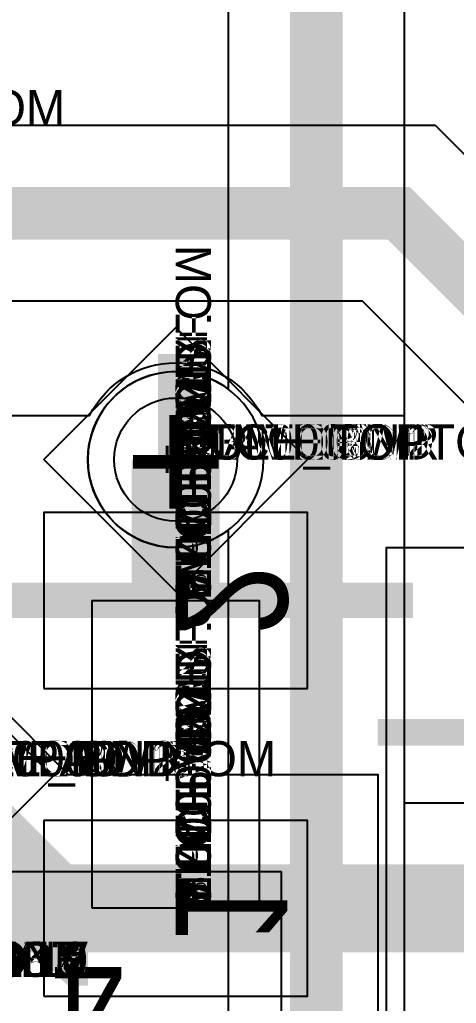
# Model space of a CAD drawing. Extents: x 0 to 323, y 0 to 320.
# Drawn here: x 162.82 to 165.31, y 243.32 to 248.91 of the extents above; entities that cross this region are included whole.
import ezdxf
from ezdxf.enums import TextEntityAlignment as Align

# ---------------------------------------------------------------- set-up
doc = ezdxf.new("R2010")
doc.units = 0
doc.header["$MEASUREMENT"] = 0
doc.layers.get('0').update_dxf_attribs({"linetype": 'CONTINUOUS'})
for name, color, linetype in [('CDN_FIGURES', 7, 'CONTINUOUS'), ('ETCH_BOTTOM', 7, 'CONTINUOUS'), ('ETCH_GND', 3, 'CONTINUOUS'), ('ETCH_INT1', 4, 'CONTINUOUS'), ('ETCH_INT2', 5, 'CONTINUOUS'), ('ETCH_PWR', 6, 'CONTINUOUS'), ('ETCH_TOP', 2, 'CONTINUOUS'), ('MANUFACTURING_NCLEGEND-1-6', 8, 'CONTINUOUS'), ('PACKAGE_GEOMETRY_ASSEMBLY_TOP', 11, 'CONTINUOUS'), ('PACKAGE_GEOMETRY_PIN_NUMBER', 9, 'CONTINUOUS')]:
    doc.layers.add(name, color=color, linetype=linetype)

# ---------------------------------------------------------------- blocks, each defined once
blk = doc.blocks.new('PAD_INFO')
for tag in ['SHAPE_TYPE', 'PAD_HEIGHT', 'PAD_LAYER', 'PAD_TYPE', 'PAD_WIDTH']:
    blk.add_attdef(tag, (0, 0), '', height=0.2)
at = {"flags": 2}
blk.add_attdef('CDN_TYPE', (0, 0), '', height=0.2, dxfattribs=at)
blk = doc.blocks.new('DRILL_INFO')
at = {"flags": 2}
blk.add_attdef('CDN_TYPE', (0, 0), '', height=0.2, dxfattribs=at)
for tag in ['FSHAPE', 'FCHAR', 'DRILL_HEIGHT', 'DIAMETER', 'PLATED', 'DRILL_WIDTH']:
    blk.add_attdef(tag, (0, 0), '', height=0.2)
blk = doc.blocks.new('VIA0700X0300')
at = {"layer": 'ETCH_BOTTOM'}
blk.add_circle((0, 0), 0.35, dxfattribs=at)
at = {"layer": 'ETCH_GND'}
blk.add_circle((0, 0), 0.35, dxfattribs=at)
at = {"layer": 'ETCH_INT1'}
blk.add_circle((0, 0), 0.35, dxfattribs=at)
at = {"layer": 'ETCH_INT2'}
blk.add_circle((0, 0), 0.35, dxfattribs=at)
at = {"layer": 'ETCH_PWR'}
blk.add_circle((0, 0), 0.35, dxfattribs=at)
at = {"layer": 'ETCH_TOP'}
blk.add_circle((0, 0), 0.35, dxfattribs=at)
ref = blk.add_blockref('PAD_INFO', (0, 0))
ref.add_attrib('PAD_LAYER', 'ETCH_TOP', (0, 0), dxfattribs={"height": 0.2})
ref.add_attrib('SHAPE_TYPE', 'NULL', (0, 0), dxfattribs={"height": 0.2})
ref.add_attrib('PAD_TYPE', 'ANTIPAD', (0, 0), dxfattribs={"height": 0.2})
ref.add_attrib('PAD_WIDTH', '0.000000', (0, 0), dxfattribs={"height": 0.2})
ref.add_attrib('PAD_HEIGHT', '0.000000', (0, 0), dxfattribs={"height": 0.2})
ref = blk.add_blockref('PAD_INFO', (0, 0))
ref.add_attrib('PAD_LAYER', 'ETCH_GND', (0, 0), dxfattribs={"height": 0.2})
ref.add_attrib('SHAPE_TYPE', 'NULL', (0, 0), dxfattribs={"height": 0.2})
ref.add_attrib('PAD_TYPE', 'ANTIPAD', (0, 0), dxfattribs={"height": 0.2})
ref.add_attrib('PAD_WIDTH', '0.000000', (0, 0), dxfattribs={"height": 0.2})
ref.add_attrib('PAD_HEIGHT', '0.000000', (0, 0), dxfattribs={"height": 0.2})
ref = blk.add_blockref('PAD_INFO', (0, 0))
ref.add_attrib('PAD_LAYER', 'ETCH_INT1', (0, 0), dxfattribs={"height": 0.2})
ref.add_attrib('SHAPE_TYPE', 'NULL', (0, 0), dxfattribs={"height": 0.2})
ref.add_attrib('PAD_TYPE', 'ANTIPAD', (0, 0), dxfattribs={"height": 0.2})
ref.add_attrib('PAD_WIDTH', '0.000000', (0, 0), dxfattribs={"height": 0.2})
ref.add_attrib('PAD_HEIGHT', '0.000000', (0, 0), dxfattribs={"height": 0.2})
ref = blk.add_blockref('PAD_INFO', (0, 0))
ref.add_attrib('PAD_LAYER', 'ETCH_INT2', (0, 0), dxfattribs={"height": 0.2})
ref.add_attrib('SHAPE_TYPE', 'NULL', (0, 0), dxfattribs={"height": 0.2})
ref.add_attrib('PAD_TYPE', 'ANTIPAD', (0, 0), dxfattribs={"height": 0.2})
ref.add_attrib('PAD_WIDTH', '0.000000', (0, 0), dxfattribs={"height": 0.2})
ref.add_attrib('PAD_HEIGHT', '0.000000', (0, 0), dxfattribs={"height": 0.2})
ref = blk.add_blockref('PAD_INFO', (0, 0))
ref.add_attrib('PAD_LAYER', 'ETCH_PWR', (0, 0), dxfattribs={"height": 0.2})
ref.add_attrib('SHAPE_TYPE', 'NULL', (0, 0), dxfattribs={"height": 0.2})
ref.add_attrib('PAD_TYPE', 'ANTIPAD', (0, 0), dxfattribs={"height": 0.2})
ref.add_attrib('PAD_WIDTH', '0.000000', (0, 0), dxfattribs={"height": 0.2})
ref.add_attrib('PAD_HEIGHT', '0.000000', (0, 0), dxfattribs={"height": 0.2})
ref = blk.add_blockref('PAD_INFO', (0, 0))
ref.add_attrib('PAD_LAYER', 'ETCH_BOTTOM', (0, 0), dxfattribs={"height": 0.2})
ref.add_attrib('SHAPE_TYPE', 'NULL', (0, 0), dxfattribs={"height": 0.2})
ref.add_attrib('PAD_TYPE', 'ANTIPAD', (0, 0), dxfattribs={"height": 0.2})
ref.add_attrib('PAD_WIDTH', '0.000000', (0, 0), dxfattribs={"height": 0.2})
ref.add_attrib('PAD_HEIGHT', '0.000000', (0, 0), dxfattribs={"height": 0.2})
ref = blk.add_blockref('PAD_INFO', (0, 0))
ref.add_attrib('PAD_LAYER', 'ETCH_TOP', (0, 0), dxfattribs={"height": 0.2})
ref.add_attrib('SHAPE_TYPE', 'NULL', (0, 0), dxfattribs={"height": 0.2})
ref.add_attrib('PAD_TYPE', 'THERMAL', (0, 0), dxfattribs={"height": 0.2})
ref.add_attrib('PAD_WIDTH', '0.000000', (0, 0), dxfattribs={"height": 0.2})
ref.add_attrib('PAD_HEIGHT', '0.000000', (0, 0), dxfattribs={"height": 0.2})
ref = blk.add_blockref('PAD_INFO', (0, 0))
ref.add_attrib('PAD_LAYER', 'ETCH_GND', (0, 0), dxfattribs={"height": 0.2})
ref.add_attrib('SHAPE_TYPE', 'NULL', (0, 0), dxfattribs={"height": 0.2})
ref.add_attrib('PAD_TYPE', 'THERMAL', (0, 0), dxfattribs={"height": 0.2})
ref.add_attrib('PAD_WIDTH', '0.000000', (0, 0), dxfattribs={"height": 0.2})
ref.add_attrib('PAD_HEIGHT', '0.000000', (0, 0), dxfattribs={"height": 0.2})
ref = blk.add_blockref('PAD_INFO', (0, 0))
ref.add_attrib('PAD_LAYER', 'ETCH_INT1', (0, 0), dxfattribs={"height": 0.2})
ref.add_attrib('SHAPE_TYPE', 'NULL', (0, 0), dxfattribs={"height": 0.2})
ref.add_attrib('PAD_TYPE', 'THERMAL', (0, 0), dxfattribs={"height": 0.2})
ref.add_attrib('PAD_WIDTH', '0.000000', (0, 0), dxfattribs={"height": 0.2})
ref.add_attrib('PAD_HEIGHT', '0.000000', (0, 0), dxfattribs={"height": 0.2})
ref = blk.add_blockref('PAD_INFO', (0, 0))
ref.add_attrib('PAD_LAYER', 'ETCH_INT2', (0, 0), dxfattribs={"height": 0.2})
ref.add_attrib('SHAPE_TYPE', 'NULL', (0, 0), dxfattribs={"height": 0.2})
ref.add_attrib('PAD_TYPE', 'THERMAL', (0, 0), dxfattribs={"height": 0.2})
ref.add_attrib('PAD_WIDTH', '0.000000', (0, 0), dxfattribs={"height": 0.2})
ref.add_attrib('PAD_HEIGHT', '0.000000', (0, 0), dxfattribs={"height": 0.2})
ref = blk.add_blockref('PAD_INFO', (0, 0))
ref.add_attrib('PAD_LAYER', 'ETCH_PWR', (0, 0), dxfattribs={"height": 0.2})
ref.add_attrib('SHAPE_TYPE', 'NULL', (0, 0), dxfattribs={"height": 0.2})
ref.add_attrib('PAD_TYPE', 'THERMAL', (0, 0), dxfattribs={"height": 0.2})
ref.add_attrib('PAD_WIDTH', '0.000000', (0, 0), dxfattribs={"height": 0.2})
ref.add_attrib('PAD_HEIGHT', '0.000000', (0, 0), dxfattribs={"height": 0.2})
ref = blk.add_blockref('PAD_INFO', (0, 0))
ref.add_attrib('PAD_LAYER', 'ETCH_BOTTOM', (0, 0), dxfattribs={"height": 0.2})
ref.add_attrib('SHAPE_TYPE', 'NULL', (0, 0), dxfattribs={"height": 0.2})
ref.add_attrib('PAD_TYPE', 'THERMAL', (0, 0), dxfattribs={"height": 0.2})
ref.add_attrib('PAD_WIDTH', '0.000000', (0, 0), dxfattribs={"height": 0.2})
ref.add_attrib('PAD_HEIGHT', '0.000000', (0, 0), dxfattribs={"height": 0.2})
ref = blk.add_blockref('PAD_INFO', (0, 0))
ref.add_attrib('PAD_LAYER', 'ETCH_TOP', (0, 0), dxfattribs={"height": 0.2})
ref.add_attrib('SHAPE_TYPE', 'CIRCLE', (0, 0), dxfattribs={"height": 0.2})
ref.add_attrib('PAD_TYPE', 'REGULAR', (0, 0), dxfattribs={"height": 0.2})
ref.add_attrib('PAD_WIDTH', '0.700000', (0, 0), dxfattribs={"height": 0.2})
ref.add_attrib('PAD_HEIGHT', '0.700000', (0, 0), dxfattribs={"height": 0.2})
ref = blk.add_blockref('PAD_INFO', (0, 0))
ref.add_attrib('PAD_LAYER', 'ETCH_GND', (0, 0), dxfattribs={"height": 0.2})
ref.add_attrib('SHAPE_TYPE', 'CIRCLE', (0, 0), dxfattribs={"height": 0.2})
ref.add_attrib('PAD_TYPE', 'REGULAR', (0, 0), dxfattribs={"height": 0.2})
ref.add_attrib('PAD_WIDTH', '0.700000', (0, 0), dxfattribs={"height": 0.2})
ref.add_attrib('PAD_HEIGHT', '0.700000', (0, 0), dxfattribs={"height": 0.2})
ref = blk.add_blockref('PAD_INFO', (0, 0))
ref.add_attrib('PAD_LAYER', 'ETCH_INT1', (0, 0), dxfattribs={"height": 0.2})
ref.add_attrib('SHAPE_TYPE', 'CIRCLE', (0, 0), dxfattribs={"height": 0.2})
ref.add_attrib('PAD_TYPE', 'REGULAR', (0, 0), dxfattribs={"height": 0.2})
ref.add_attrib('PAD_WIDTH', '0.700000', (0, 0), dxfattribs={"height": 0.2})
ref.add_attrib('PAD_HEIGHT', '0.700000', (0, 0), dxfattribs={"height": 0.2})
ref = blk.add_blockref('PAD_INFO', (0, 0))
ref.add_attrib('PAD_LAYER', 'ETCH_INT2', (0, 0), dxfattribs={"height": 0.2})
ref.add_attrib('SHAPE_TYPE', 'CIRCLE', (0, 0), dxfattribs={"height": 0.2})
ref.add_attrib('PAD_TYPE', 'REGULAR', (0, 0), dxfattribs={"height": 0.2})
ref.add_attrib('PAD_WIDTH', '0.700000', (0, 0), dxfattribs={"height": 0.2})
ref.add_attrib('PAD_HEIGHT', '0.700000', (0, 0), dxfattribs={"height": 0.2})
ref = blk.add_blockref('PAD_INFO', (0, 0))
ref.add_attrib('PAD_LAYER', 'ETCH_PWR', (0, 0), dxfattribs={"height": 0.2})
ref.add_attrib('SHAPE_TYPE', 'CIRCLE', (0, 0), dxfattribs={"height": 0.2})
ref.add_attrib('PAD_TYPE', 'REGULAR', (0, 0), dxfattribs={"height": 0.2})
ref.add_attrib('PAD_WIDTH', '0.700000', (0, 0), dxfattribs={"height": 0.2})
ref.add_attrib('PAD_HEIGHT', '0.700000', (0, 0), dxfattribs={"height": 0.2})
ref = blk.add_blockref('PAD_INFO', (0, 0))
ref.add_attrib('PAD_LAYER', 'ETCH_BOTTOM', (0, 0), dxfattribs={"height": 0.2})
ref.add_attrib('SHAPE_TYPE', 'CIRCLE', (0, 0), dxfattribs={"height": 0.2})
ref.add_attrib('PAD_TYPE', 'REGULAR', (0, 0), dxfattribs={"height": 0.2})
ref.add_attrib('PAD_WIDTH', '0.700000', (0, 0), dxfattribs={"height": 0.2})
ref.add_attrib('PAD_HEIGHT', '0.700000', (0, 0), dxfattribs={"height": 0.2})
ref = blk.add_blockref('DRILL_INFO', (0, 0))
ref.add_attrib('DIAMETER', '0.300000', (0, 0), dxfattribs={"height": 0.2})
ref.add_attrib('PLATED', 'PLATED', (0, 0), dxfattribs={"height": 0.2})
ref.add_attrib('FSHAPE', 'DIAMOND', (0, 0), dxfattribs={"height": 0.2})
ref.add_attrib('FCHAR', '+', (0, 0), dxfattribs={"height": 0.2})
ref.add_attrib('DRILL_WIDTH', '1.500000', (0, 0), dxfattribs={"height": 0.2})
ref.add_attrib('DRILL_HEIGHT', '1.500000', (0, 0), dxfattribs={"height": 0.2})
for tag in ['CDN_TYPE', 'PIN']:
    blk.add_attdef(tag, (0, 0), '', height=0.2)
at = {"flags": 2}
for tag in ['PSTKNAME', 'BBV']:
    blk.add_attdef(tag, (0, 0), '', height=0.2, dxfattribs=at)
blk = doc.blocks.new('FIGURE_DIAMOND')
at = {"layer": 'CDN_FIGURES'}
blk.add_lwpolyline([(-0.5, 0), (0, 0.5), (0.5, 0), (0, -0.5)], close=True, dxfattribs=at)
blk = doc.blocks.new('RC2200X0800TS')
at = {"layer": 'ETCH_TOP'}
blk.add_lwpolyline([(-1.1, -0.4), (-1.1, 0.4), (1.1, 0.4), (1.1, -0.4)], close=True, dxfattribs=at)
ref = blk.add_blockref('PAD_INFO', (0, 0))
ref.add_attrib('PAD_LAYER', 'ETCH_TOP', (0, 0), dxfattribs={"height": 0.2})
ref.add_attrib('SHAPE_TYPE', 'NULL', (0, 0), dxfattribs={"height": 0.2})
ref.add_attrib('PAD_TYPE', 'ANTIPAD', (0, 0), dxfattribs={"height": 0.2})
ref.add_attrib('PAD_WIDTH', '0.000000', (0, 0), dxfattribs={"height": 0.2})
ref.add_attrib('PAD_HEIGHT', '0.000000', (0, 0), dxfattribs={"height": 0.2})
ref = blk.add_blockref('PAD_INFO', (0, 0))
ref.add_attrib('PAD_LAYER', 'ETCH_GND', (0, 0), dxfattribs={"height": 0.2})
ref.add_attrib('SHAPE_TYPE', 'NULL', (0, 0), dxfattribs={"height": 0.2})
ref.add_attrib('PAD_TYPE', 'ANTIPAD', (0, 0), dxfattribs={"height": 0.2})
ref.add_attrib('PAD_WIDTH', '0.000000', (0, 0), dxfattribs={"height": 0.2})
ref.add_attrib('PAD_HEIGHT', '0.000000', (0, 0), dxfattribs={"height": 0.2})
ref = blk.add_blockref('PAD_INFO', (0, 0))
ref.add_attrib('PAD_LAYER', 'ETCH_INT1', (0, 0), dxfattribs={"height": 0.2})
ref.add_attrib('SHAPE_TYPE', 'NULL', (0, 0), dxfattribs={"height": 0.2})
ref.add_attrib('PAD_TYPE', 'ANTIPAD', (0, 0), dxfattribs={"height": 0.2})
ref.add_attrib('PAD_WIDTH', '0.000000', (0, 0), dxfattribs={"height": 0.2})
ref.add_attrib('PAD_HEIGHT', '0.000000', (0, 0), dxfattribs={"height": 0.2})
ref = blk.add_blockref('PAD_INFO', (0, 0))
ref.add_attrib('PAD_LAYER', 'ETCH_INT2', (0, 0), dxfattribs={"height": 0.2})
ref.add_attrib('SHAPE_TYPE', 'NULL', (0, 0), dxfattribs={"height": 0.2})
ref.add_attrib('PAD_TYPE', 'ANTIPAD', (0, 0), dxfattribs={"height": 0.2})
ref.add_attrib('PAD_WIDTH', '0.000000', (0, 0), dxfattribs={"height": 0.2})
ref.add_attrib('PAD_HEIGHT', '0.000000', (0, 0), dxfattribs={"height": 0.2})
ref = blk.add_blockref('PAD_INFO', (0, 0))
ref.add_attrib('PAD_LAYER', 'ETCH_PWR', (0, 0), dxfattribs={"height": 0.2})
ref.add_attrib('SHAPE_TYPE', 'NULL', (0, 0), dxfattribs={"height": 0.2})
ref.add_attrib('PAD_TYPE', 'ANTIPAD', (0, 0), dxfattribs={"height": 0.2})
ref.add_attrib('PAD_WIDTH', '0.000000', (0, 0), dxfattribs={"height": 0.2})
ref.add_attrib('PAD_HEIGHT', '0.000000', (0, 0), dxfattribs={"height": 0.2})
ref = blk.add_blockref('PAD_INFO', (0, 0))
ref.add_attrib('PAD_LAYER', 'ETCH_BOTTOM', (0, 0), dxfattribs={"height": 0.2})
ref.add_attrib('SHAPE_TYPE', 'NULL', (0, 0), dxfattribs={"height": 0.2})
ref.add_attrib('PAD_TYPE', 'ANTIPAD', (0, 0), dxfattribs={"height": 0.2})
ref.add_attrib('PAD_WIDTH', '0.000000', (0, 0), dxfattribs={"height": 0.2})
ref.add_attrib('PAD_HEIGHT', '0.000000', (0, 0), dxfattribs={"height": 0.2})
ref = blk.add_blockref('PAD_INFO', (0, 0))
ref.add_attrib('PAD_LAYER', 'ETCH_TOP', (0, 0), dxfattribs={"height": 0.2})
ref.add_attrib('SHAPE_TYPE', 'NULL', (0, 0), dxfattribs={"height": 0.2})
ref.add_attrib('PAD_TYPE', 'THERMAL', (0, 0), dxfattribs={"height": 0.2})
ref.add_attrib('PAD_WIDTH', '0.000000', (0, 0), dxfattribs={"height": 0.2})
ref.add_attrib('PAD_HEIGHT', '0.000000', (0, 0), dxfattribs={"height": 0.2})
ref = blk.add_blockref('PAD_INFO', (0, 0))
ref.add_attrib('PAD_LAYER', 'ETCH_GND', (0, 0), dxfattribs={"height": 0.2})
ref.add_attrib('SHAPE_TYPE', 'NULL', (0, 0), dxfattribs={"height": 0.2})
ref.add_attrib('PAD_TYPE', 'THERMAL', (0, 0), dxfattribs={"height": 0.2})
ref.add_attrib('PAD_WIDTH', '0.000000', (0, 0), dxfattribs={"height": 0.2})
ref.add_attrib('PAD_HEIGHT', '0.000000', (0, 0), dxfattribs={"height": 0.2})
ref = blk.add_blockref('PAD_INFO', (0, 0))
ref.add_attrib('PAD_LAYER', 'ETCH_INT1', (0, 0), dxfattribs={"height": 0.2})
ref.add_attrib('SHAPE_TYPE', 'NULL', (0, 0), dxfattribs={"height": 0.2})
ref.add_attrib('PAD_TYPE', 'THERMAL', (0, 0), dxfattribs={"height": 0.2})
ref.add_attrib('PAD_WIDTH', '0.000000', (0, 0), dxfattribs={"height": 0.2})
ref.add_attrib('PAD_HEIGHT', '0.000000', (0, 0), dxfattribs={"height": 0.2})
ref = blk.add_blockref('PAD_INFO', (0, 0))
ref.add_attrib('PAD_LAYER', 'ETCH_INT2', (0, 0), dxfattribs={"height": 0.2})
ref.add_attrib('SHAPE_TYPE', 'NULL', (0, 0), dxfattribs={"height": 0.2})
ref.add_attrib('PAD_TYPE', 'THERMAL', (0, 0), dxfattribs={"height": 0.2})
ref.add_attrib('PAD_WIDTH', '0.000000', (0, 0), dxfattribs={"height": 0.2})
ref.add_attrib('PAD_HEIGHT', '0.000000', (0, 0), dxfattribs={"height": 0.2})
ref = blk.add_blockref('PAD_INFO', (0, 0))
ref.add_attrib('PAD_LAYER', 'ETCH_PWR', (0, 0), dxfattribs={"height": 0.2})
ref.add_attrib('SHAPE_TYPE', 'NULL', (0, 0), dxfattribs={"height": 0.2})
ref.add_attrib('PAD_TYPE', 'THERMAL', (0, 0), dxfattribs={"height": 0.2})
ref.add_attrib('PAD_WIDTH', '0.000000', (0, 0), dxfattribs={"height": 0.2})
ref.add_attrib('PAD_HEIGHT', '0.000000', (0, 0), dxfattribs={"height": 0.2})
ref = blk.add_blockref('PAD_INFO', (0, 0))
ref.add_attrib('PAD_LAYER', 'ETCH_BOTTOM', (0, 0), dxfattribs={"height": 0.2})
ref.add_attrib('SHAPE_TYPE', 'NULL', (0, 0), dxfattribs={"height": 0.2})
ref.add_attrib('PAD_TYPE', 'THERMAL', (0, 0), dxfattribs={"height": 0.2})
ref.add_attrib('PAD_WIDTH', '0.000000', (0, 0), dxfattribs={"height": 0.2})
ref.add_attrib('PAD_HEIGHT', '0.000000', (0, 0), dxfattribs={"height": 0.2})
ref = blk.add_blockref('PAD_INFO', (0, 0))
ref.add_attrib('PAD_LAYER', 'ETCH_TOP', (0, 0), dxfattribs={"height": 0.2})
ref.add_attrib('SHAPE_TYPE', 'RECTANGLE', (0, 0), dxfattribs={"height": 0.2})
ref.add_attrib('PAD_TYPE', 'REGULAR', (0, 0), dxfattribs={"height": 0.2})
ref.add_attrib('PAD_WIDTH', '2.200000', (0, 0), dxfattribs={"height": 0.2})
ref.add_attrib('PAD_HEIGHT', '0.800000', (0, 0), dxfattribs={"height": 0.2})
ref = blk.add_blockref('PAD_INFO', (0, 0))
ref.add_attrib('PAD_LAYER', 'ETCH_GND', (0, 0), dxfattribs={"height": 0.2})
ref.add_attrib('SHAPE_TYPE', 'NULL', (0, 0), dxfattribs={"height": 0.2})
ref.add_attrib('PAD_TYPE', 'REGULAR', (0, 0), dxfattribs={"height": 0.2})
ref.add_attrib('PAD_WIDTH', '0.000000', (0, 0), dxfattribs={"height": 0.2})
ref.add_attrib('PAD_HEIGHT', '0.000000', (0, 0), dxfattribs={"height": 0.2})
ref = blk.add_blockref('PAD_INFO', (0, 0))
ref.add_attrib('PAD_LAYER', 'ETCH_INT1', (0, 0), dxfattribs={"height": 0.2})
ref.add_attrib('SHAPE_TYPE', 'NULL', (0, 0), dxfattribs={"height": 0.2})
ref.add_attrib('PAD_TYPE', 'REGULAR', (0, 0), dxfattribs={"height": 0.2})
ref.add_attrib('PAD_WIDTH', '0.000000', (0, 0), dxfattribs={"height": 0.2})
ref.add_attrib('PAD_HEIGHT', '0.000000', (0, 0), dxfattribs={"height": 0.2})
ref = blk.add_blockref('PAD_INFO', (0, 0))
ref.add_attrib('PAD_LAYER', 'ETCH_INT2', (0, 0), dxfattribs={"height": 0.2})
ref.add_attrib('SHAPE_TYPE', 'NULL', (0, 0), dxfattribs={"height": 0.2})
ref.add_attrib('PAD_TYPE', 'REGULAR', (0, 0), dxfattribs={"height": 0.2})
ref.add_attrib('PAD_WIDTH', '0.000000', (0, 0), dxfattribs={"height": 0.2})
ref.add_attrib('PAD_HEIGHT', '0.000000', (0, 0), dxfattribs={"height": 0.2})
ref = blk.add_blockref('PAD_INFO', (0, 0))
ref.add_attrib('PAD_LAYER', 'ETCH_PWR', (0, 0), dxfattribs={"height": 0.2})
ref.add_attrib('SHAPE_TYPE', 'NULL', (0, 0), dxfattribs={"height": 0.2})
ref.add_attrib('PAD_TYPE', 'REGULAR', (0, 0), dxfattribs={"height": 0.2})
ref.add_attrib('PAD_WIDTH', '0.000000', (0, 0), dxfattribs={"height": 0.2})
ref.add_attrib('PAD_HEIGHT', '0.000000', (0, 0), dxfattribs={"height": 0.2})
ref = blk.add_blockref('PAD_INFO', (0, 0))
ref.add_attrib('PAD_LAYER', 'ETCH_BOTTOM', (0, 0), dxfattribs={"height": 0.2})
ref.add_attrib('SHAPE_TYPE', 'NULL', (0, 0), dxfattribs={"height": 0.2})
ref.add_attrib('PAD_TYPE', 'REGULAR', (0, 0), dxfattribs={"height": 0.2})
ref.add_attrib('PAD_WIDTH', '0.000000', (0, 0), dxfattribs={"height": 0.2})
ref.add_attrib('PAD_HEIGHT', '0.000000', (0, 0), dxfattribs={"height": 0.2})
ref = blk.add_blockref('DRILL_INFO', (0, 0))
ref.add_attrib('DIAMETER', '0.000000', (0, 0), dxfattribs={"height": 0.2})
ref.add_attrib('PLATED', 'PLATED', (0, 0), dxfattribs={"height": 0.2})
ref.add_attrib('FSHAPE', 'NULL', (0, 0), dxfattribs={"height": 0.2})
ref.add_attrib('DRILL_WIDTH', '0.000000', (0, 0), dxfattribs={"height": 0.2})
ref.add_attrib('DRILL_HEIGHT', '0.000000', (0, 0), dxfattribs={"height": 0.2})
for tag in ['CDN_TYPE', 'PIN']:
    blk.add_attdef(tag, (0, 0), '', height=0.2)
at = {"flags": 2}
for tag in ['PSTKNAME', 'BBV']:
    blk.add_attdef(tag, (0, 0), '', height=0.2, dxfattribs=at)
blk = doc.blocks.new('F25')
at = {"layer": 'ETCH_TOP'}
ref = blk.add_blockref('RC2200X0800TS', (0, -3.81), dxfattribs=at)
ref.add_attrib('CDN_TYPE', 'PIN', (0, 0), dxfattribs={"height": 0.2})
ref.add_attrib('PIN', '4', (0, 0), dxfattribs={"height": 0.2})
at = {"flags": 2}
for tag in ['SYMBOL_TYPE', 'CDN_TYPE', 'REFDES']:
    blk.add_attdef(tag, (0, 0), '', height=0.2, dxfattribs=at)
blk = doc.blocks.new('RC1000X1500TS')
at = {"layer": 'ETCH_TOP'}
blk.add_lwpolyline([(-0.5, -0.75), (-0.5, 0.75), (0.5, 0.75), (0.5, -0.75)], close=True, dxfattribs=at)
ref = blk.add_blockref('PAD_INFO', (0, 0))
ref.add_attrib('PAD_LAYER', 'ETCH_TOP', (0, 0), dxfattribs={"height": 0.2})
ref.add_attrib('SHAPE_TYPE', 'NULL', (0, 0), dxfattribs={"height": 0.2})
ref.add_attrib('PAD_TYPE', 'ANTIPAD', (0, 0), dxfattribs={"height": 0.2})
ref.add_attrib('PAD_WIDTH', '0.000000', (0, 0), dxfattribs={"height": 0.2})
ref.add_attrib('PAD_HEIGHT', '0.000000', (0, 0), dxfattribs={"height": 0.2})
ref = blk.add_blockref('PAD_INFO', (0, 0))
ref.add_attrib('PAD_LAYER', 'ETCH_GND', (0, 0), dxfattribs={"height": 0.2})
ref.add_attrib('SHAPE_TYPE', 'NULL', (0, 0), dxfattribs={"height": 0.2})
ref.add_attrib('PAD_TYPE', 'ANTIPAD', (0, 0), dxfattribs={"height": 0.2})
ref.add_attrib('PAD_WIDTH', '0.000000', (0, 0), dxfattribs={"height": 0.2})
ref.add_attrib('PAD_HEIGHT', '0.000000', (0, 0), dxfattribs={"height": 0.2})
ref = blk.add_blockref('PAD_INFO', (0, 0))
ref.add_attrib('PAD_LAYER', 'ETCH_INT1', (0, 0), dxfattribs={"height": 0.2})
ref.add_attrib('SHAPE_TYPE', 'NULL', (0, 0), dxfattribs={"height": 0.2})
ref.add_attrib('PAD_TYPE', 'ANTIPAD', (0, 0), dxfattribs={"height": 0.2})
ref.add_attrib('PAD_WIDTH', '0.000000', (0, 0), dxfattribs={"height": 0.2})
ref.add_attrib('PAD_HEIGHT', '0.000000', (0, 0), dxfattribs={"height": 0.2})
ref = blk.add_blockref('PAD_INFO', (0, 0))
ref.add_attrib('PAD_LAYER', 'ETCH_INT2', (0, 0), dxfattribs={"height": 0.2})
ref.add_attrib('SHAPE_TYPE', 'NULL', (0, 0), dxfattribs={"height": 0.2})
ref.add_attrib('PAD_TYPE', 'ANTIPAD', (0, 0), dxfattribs={"height": 0.2})
ref.add_attrib('PAD_WIDTH', '0.000000', (0, 0), dxfattribs={"height": 0.2})
ref.add_attrib('PAD_HEIGHT', '0.000000', (0, 0), dxfattribs={"height": 0.2})
ref = blk.add_blockref('PAD_INFO', (0, 0))
ref.add_attrib('PAD_LAYER', 'ETCH_PWR', (0, 0), dxfattribs={"height": 0.2})
ref.add_attrib('SHAPE_TYPE', 'NULL', (0, 0), dxfattribs={"height": 0.2})
ref.add_attrib('PAD_TYPE', 'ANTIPAD', (0, 0), dxfattribs={"height": 0.2})
ref.add_attrib('PAD_WIDTH', '0.000000', (0, 0), dxfattribs={"height": 0.2})
ref.add_attrib('PAD_HEIGHT', '0.000000', (0, 0), dxfattribs={"height": 0.2})
ref = blk.add_blockref('PAD_INFO', (0, 0))
ref.add_attrib('PAD_LAYER', 'ETCH_BOTTOM', (0, 0), dxfattribs={"height": 0.2})
ref.add_attrib('SHAPE_TYPE', 'NULL', (0, 0), dxfattribs={"height": 0.2})
ref.add_attrib('PAD_TYPE', 'ANTIPAD', (0, 0), dxfattribs={"height": 0.2})
ref.add_attrib('PAD_WIDTH', '0.000000', (0, 0), dxfattribs={"height": 0.2})
ref.add_attrib('PAD_HEIGHT', '0.000000', (0, 0), dxfattribs={"height": 0.2})
ref = blk.add_blockref('PAD_INFO', (0, 0))
ref.add_attrib('PAD_LAYER', 'ETCH_TOP', (0, 0), dxfattribs={"height": 0.2})
ref.add_attrib('SHAPE_TYPE', 'NULL', (0, 0), dxfattribs={"height": 0.2})
ref.add_attrib('PAD_TYPE', 'THERMAL', (0, 0), dxfattribs={"height": 0.2})
ref.add_attrib('PAD_WIDTH', '0.000000', (0, 0), dxfattribs={"height": 0.2})
ref.add_attrib('PAD_HEIGHT', '0.000000', (0, 0), dxfattribs={"height": 0.2})
ref = blk.add_blockref('PAD_INFO', (0, 0))
ref.add_attrib('PAD_LAYER', 'ETCH_GND', (0, 0), dxfattribs={"height": 0.2})
ref.add_attrib('SHAPE_TYPE', 'NULL', (0, 0), dxfattribs={"height": 0.2})
ref.add_attrib('PAD_TYPE', 'THERMAL', (0, 0), dxfattribs={"height": 0.2})
ref.add_attrib('PAD_WIDTH', '0.000000', (0, 0), dxfattribs={"height": 0.2})
ref.add_attrib('PAD_HEIGHT', '0.000000', (0, 0), dxfattribs={"height": 0.2})
ref = blk.add_blockref('PAD_INFO', (0, 0))
ref.add_attrib('PAD_LAYER', 'ETCH_INT1', (0, 0), dxfattribs={"height": 0.2})
ref.add_attrib('SHAPE_TYPE', 'NULL', (0, 0), dxfattribs={"height": 0.2})
ref.add_attrib('PAD_TYPE', 'THERMAL', (0, 0), dxfattribs={"height": 0.2})
ref.add_attrib('PAD_WIDTH', '0.000000', (0, 0), dxfattribs={"height": 0.2})
ref.add_attrib('PAD_HEIGHT', '0.000000', (0, 0), dxfattribs={"height": 0.2})
ref = blk.add_blockref('PAD_INFO', (0, 0))
ref.add_attrib('PAD_LAYER', 'ETCH_INT2', (0, 0), dxfattribs={"height": 0.2})
ref.add_attrib('SHAPE_TYPE', 'NULL', (0, 0), dxfattribs={"height": 0.2})
ref.add_attrib('PAD_TYPE', 'THERMAL', (0, 0), dxfattribs={"height": 0.2})
ref.add_attrib('PAD_WIDTH', '0.000000', (0, 0), dxfattribs={"height": 0.2})
ref.add_attrib('PAD_HEIGHT', '0.000000', (0, 0), dxfattribs={"height": 0.2})
ref = blk.add_blockref('PAD_INFO', (0, 0))
ref.add_attrib('PAD_LAYER', 'ETCH_PWR', (0, 0), dxfattribs={"height": 0.2})
ref.add_attrib('SHAPE_TYPE', 'NULL', (0, 0), dxfattribs={"height": 0.2})
ref.add_attrib('PAD_TYPE', 'THERMAL', (0, 0), dxfattribs={"height": 0.2})
ref.add_attrib('PAD_WIDTH', '0.000000', (0, 0), dxfattribs={"height": 0.2})
ref.add_attrib('PAD_HEIGHT', '0.000000', (0, 0), dxfattribs={"height": 0.2})
ref = blk.add_blockref('PAD_INFO', (0, 0))
ref.add_attrib('PAD_LAYER', 'ETCH_BOTTOM', (0, 0), dxfattribs={"height": 0.2})
ref.add_attrib('SHAPE_TYPE', 'NULL', (0, 0), dxfattribs={"height": 0.2})
ref.add_attrib('PAD_TYPE', 'THERMAL', (0, 0), dxfattribs={"height": 0.2})
ref.add_attrib('PAD_WIDTH', '0.000000', (0, 0), dxfattribs={"height": 0.2})
ref.add_attrib('PAD_HEIGHT', '0.000000', (0, 0), dxfattribs={"height": 0.2})
ref = blk.add_blockref('PAD_INFO', (0, 0))
ref.add_attrib('PAD_LAYER', 'ETCH_GND', (0, 0), dxfattribs={"height": 0.2})
ref.add_attrib('SHAPE_TYPE', 'NULL', (0, 0), dxfattribs={"height": 0.2})
ref.add_attrib('PAD_TYPE', 'REGULAR', (0, 0), dxfattribs={"height": 0.2})
ref.add_attrib('PAD_WIDTH', '0.000000', (0, 0), dxfattribs={"height": 0.2})
ref.add_attrib('PAD_HEIGHT', '0.000000', (0, 0), dxfattribs={"height": 0.2})
ref = blk.add_blockref('PAD_INFO', (0, 0))
ref.add_attrib('PAD_LAYER', 'ETCH_INT1', (0, 0), dxfattribs={"height": 0.2})
ref.add_attrib('SHAPE_TYPE', 'NULL', (0, 0), dxfattribs={"height": 0.2})
ref.add_attrib('PAD_TYPE', 'REGULAR', (0, 0), dxfattribs={"height": 0.2})
ref.add_attrib('PAD_WIDTH', '0.000000', (0, 0), dxfattribs={"height": 0.2})
ref.add_attrib('PAD_HEIGHT', '0.000000', (0, 0), dxfattribs={"height": 0.2})
ref = blk.add_blockref('PAD_INFO', (0, 0))
ref.add_attrib('PAD_LAYER', 'ETCH_INT2', (0, 0), dxfattribs={"height": 0.2})
ref.add_attrib('SHAPE_TYPE', 'NULL', (0, 0), dxfattribs={"height": 0.2})
ref.add_attrib('PAD_TYPE', 'REGULAR', (0, 0), dxfattribs={"height": 0.2})
ref.add_attrib('PAD_WIDTH', '0.000000', (0, 0), dxfattribs={"height": 0.2})
ref.add_attrib('PAD_HEIGHT', '0.000000', (0, 0), dxfattribs={"height": 0.2})
ref = blk.add_blockref('PAD_INFO', (0, 0))
ref.add_attrib('PAD_LAYER', 'ETCH_PWR', (0, 0), dxfattribs={"height": 0.2})
ref.add_attrib('SHAPE_TYPE', 'NULL', (0, 0), dxfattribs={"height": 0.2})
ref.add_attrib('PAD_TYPE', 'REGULAR', (0, 0), dxfattribs={"height": 0.2})
ref.add_attrib('PAD_WIDTH', '0.000000', (0, 0), dxfattribs={"height": 0.2})
ref.add_attrib('PAD_HEIGHT', '0.000000', (0, 0), dxfattribs={"height": 0.2})
ref = blk.add_blockref('PAD_INFO', (0, 0))
ref.add_attrib('PAD_LAYER', 'ETCH_BOTTOM', (0, 0), dxfattribs={"height": 0.2})
ref.add_attrib('SHAPE_TYPE', 'NULL', (0, 0), dxfattribs={"height": 0.2})
ref.add_attrib('PAD_TYPE', 'REGULAR', (0, 0), dxfattribs={"height": 0.2})
ref.add_attrib('PAD_WIDTH', '0.000000', (0, 0), dxfattribs={"height": 0.2})
ref.add_attrib('PAD_HEIGHT', '0.000000', (0, 0), dxfattribs={"height": 0.2})
ref = blk.add_blockref('DRILL_INFO', (0, 0))
ref.add_attrib('DIAMETER', '0.000000', (0, 0), dxfattribs={"height": 0.2})
ref.add_attrib('PLATED', 'PLATED', (0, 0), dxfattribs={"height": 0.2})
ref.add_attrib('FSHAPE', 'NULL', (0, 0), dxfattribs={"height": 0.2})
ref.add_attrib('DRILL_WIDTH', '0.000000', (0, 0), dxfattribs={"height": 0.2})
ref.add_attrib('DRILL_HEIGHT', '0.000000', (0, 0), dxfattribs={"height": 0.2})
ref = blk.add_blockref('PAD_INFO', (0, 0))
ref.add_attrib('PAD_LAYER', 'ETCH_TOP', (0, 0), dxfattribs={"height": 0.2})
ref.add_attrib('SHAPE_TYPE', 'RECTANGLE', (0, 0), dxfattribs={"height": 0.2})
ref.add_attrib('PAD_TYPE', 'REGULAR', (0, 0), dxfattribs={"height": 0.2})
ref.add_attrib('PAD_WIDTH', '1.000000', (0, 0), dxfattribs={"height": 0.2})
ref.add_attrib('PAD_HEIGHT', '1.500000', (0, 0), dxfattribs={"height": 0.2})
for tag in ['CDN_TYPE', 'PIN']:
    blk.add_attdef(tag, (0, 0), '', height=0.2)
at = {"flags": 2}
for tag in ['PSTKNAME', 'BBV']:
    blk.add_attdef(tag, (0, 0), '', height=0.2, dxfattribs=at)
blk = doc.blocks.new('F56')
at = {"layer": 'PACKAGE_GEOMETRY_ASSEMBLY_TOP'}
blk.add_lwpolyline([(0, -0.475), (1.75, -0.475), (1.75, 0.475), (0, 0.475)], close=True, dxfattribs=at)
at = {"layer": 'ETCH_TOP'}
ref = blk.add_blockref('RC1000X1500TS', (0, 0), dxfattribs=at)
ref.add_attrib('CDN_TYPE', 'PIN', (0, 0), dxfattribs={"height": 0.2})
ref.add_attrib('PIN', '1', (0, 0), dxfattribs={"height": 0.2})
ref = blk.add_blockref('RC1000X1500TS', (1.75, 0), dxfattribs=at)
ref.add_attrib('CDN_TYPE', 'PIN', (0, 0), dxfattribs={"height": 0.2})
ref.add_attrib('PIN', '2', (0, 0), dxfattribs={"height": 0.2})
at = {"flags": 2}
for tag in ['SYMBOL_TYPE', 'CDN_TYPE', 'REFDES']:
    blk.add_attdef(tag, (0, 0), '', height=0.2, dxfattribs=at)

msp = doc.modelspace()

# ---------------------------------------------------------------- linework, layer by layer
at = {"layer": 'ETCH_BOTTOM'}
for points, format in [([(161.2625, 236.9041), (162.564, 238.2056), (167.4605, 238.2056, -0.000416), (167.4615, 238.2066), (167.8125, 238.5576), (167.8125, 243.2554), (165.0127, 243.2554), (165.0127, 242.8054), (162.4125, 242.8054), (162.4125, 243.3569), (161.8383, 243.9312, -0.198912), (161.6625, 244.3555), (161.6625, 244.6055, -0.490245), (162.4125, 245.1866), (162.4125, 246.6556), (163.2226, 246.6556, -0.612319), (164.2026, 246.6556), (165.0127, 246.6556), (165.0127, 244.4556), (167.8125, 244.4556), (167.8125, 247.3576), (171.7625, 251.3076)], "xyb"), ([(163.7126, 246.4055, 0.2, 0.2, 0), (163.7126, 247.0063, 0.2, 0.2, 0)], "xyseb"), ([(163.7126, 245.6055, 0.5, 0.5, 0), (163.7126, 246.4055, 0.5, 0.5, 0)], "xyseb"), ([(162.3618, 245.6055, 0.2, 0.2, 0), (163.7126, 245.6055, 0.2, 0.2, 0)], "xyseb"), ([(163.7126, 245.6055, 0.2, 0.2, 0), (165.0634, 245.6055, 0.2, 0.2, 0)], "xyseb"), ([(163.7126, 243.8555, 0.5, 0.5, 0), (162.7626, 243.8555, 0.5, 0.5, 0), (162.2626, 244.3555, 0.5, 0.5, 0), (162.2626, 244.6055, 0.5, 0.5, 0)], "xyseb"), ([(168.6126, 238.1555, 0.5, 0.5, 0), (168.6126, 243.3055, 0.5, 0.5, 0), (168.0626, 243.8555, 0.5, 0.5, 0), (163.7126, 243.8555, 0.5, 0.5, 0)], "xyseb")]:
    msp.add_lwpolyline(points, format=format, dxfattribs=at)
at = {"layer": 'ETCH_INT1'}
for points, format in [([(164.0125, 236.1319), (164.0125, 246.0053, -1.999001), (164.0125, 246.8057), (164.0125, 251.5484), (159.5815, 255.9794), (156.3813, 255.9794), (155.409, 256.9519, -1), (156.1162, 257.6591), (156.7957, 256.9796), (159.9957, 256.9796), (165.0127, 251.9626), (165.0127, 235.7177)], "xyb"), ([(155.7626, 257.3055, 0.3, 0.3, 0), (156.5885, 256.4795, 0.3, 0.3, 0), (159.7886, 256.4795, 0.3, 0.3, 0), (164.5126, 251.7555, 0.3, 0.3, 0), (164.5126, 235.9248, 0.3, 0.3, 0), (163.9626, 235.3748, 0.3, 0.3, 0), (163.9626, 231.5362, 0.3, 0.3, 0), (164.5126, 230.9862, 0.3, 0.3, 0), (164.5126, 224.5555, 0.3, 0.3, 0), (148.5426, 208.5855, 0.3, 0.3, 0), (101.9619, 208.5855, 0.3, 0.3, 0)], "xyseb")]:
    msp.add_lwpolyline(points, format=format, dxfattribs=at)
at = {"layer": 'ETCH_INT2'}
msp.add_lwpolyline([(163.7126, 246.9056, 1), (163.7126, 245.9054, 1)], format="xyb", close=True, dxfattribs=at)
at = {"layer": 'ETCH_PWR'}
msp.add_lwpolyline([(164.2127, 246.4055, 1), (163.2125, 246.4055, 1)], format="xyb", close=True, dxfattribs=at)
at = {"layer": 'ETCH_TOP'}
for points, format in [([(158.9875, 248.5056), (160.6043, 248.5056, -0.654547), (161.5209, 248.5056), (162.4877, 248.5056), (162.4877, 248.3056), (165.189, 248.3056), (168.6877, 244.8069), (168.6877, 185.7806)], "xyb"), ([(161.7126, 247.0555, 0.3, 0.3, 0), (161.7126, 247.8055, 0.3, 0.3, 0), (164.9819, 247.8055, 0.3, 0.3, 0), (168.1876, 244.5998, 0.3, 0.3, 0), (168.1876, 185.2805, 0.3, 0.3, 0), (171.1376, 185.2805, 0.3, 0.3, 0), (173.5626, 182.8555, 0.3, 0.3, 0), (173.5626, 179.9055, 0.3, 0.3, 0), (174.8126, 178.6555, 0.3, 0.3, 0)], "xyseb"), ([(162.4125, 234.1541), (162.4125, 238.9054), (161.5625, 238.9054), (161.5625, 241.8172, -0.760768), (161.5625, 242.9738), (161.5625, 244.6156), (161.6626, 244.6156, -0.662109), (162.6869, 245.0298), (163.1012, 244.6156), (164.8627, 244.6156), (164.8627, 241.7256), (164.9125, 241.7256), (164.9125, 245.9056), (166.1746, 245.9056), (164.7748, 247.3054), (162.4877, 247.3054), (162.4877, 245.6054), (160.9102, 245.6054, -0.475331), (160.2627, 245.1784), (160.2627, 244.3484), (159.8627, 243.9484), (159.8627, 238.9054), (157.5697, 238.9054)], "xyb"), ([(164.8618, 244.8555, 0.15, 0.15, 0), (166.2126, 244.8555, 0.15, 0.15, 0)], "xyseb"), ([(163.2126, 243.6655, 0.5, 0.5, 0), (163.2026, 243.6655, 0.5, 0.5, 0), (162.2626, 244.6055, 0.5, 0.5, 0)], "xyseb")]:
    msp.add_lwpolyline(points, format=format, dxfattribs=at)

# ---------------------------------------------------------------- block references
at = {"xscale": -1, "rotation": 270}
msp.add_blockref('F56', (163.7126, 243.8555), dxfattribs=at)
at = {"rotation": 180}
msp.add_blockref('F25', (163.2126, 239.8555), dxfattribs=at)
at = {"layer": 'ETCH_TOP'}
for p in [(161.0626, 248.3055), (163.7126, 246.4055), (162.2626, 244.6055)]:
    msp.add_blockref('VIA0700X0300', p, dxfattribs=at)
at = {"layer": 'MANUFACTURING_NCLEGEND-1-6', "xscale": 1.5, "yscale": 1.5}
for p in [(163.7126, 246.4055), (162.2626, 244.6055)]:
    msp.add_blockref('FIGURE_DIAMOND', p, dxfattribs=at)

# ---------------------------------------------------------------- texts
at = {"layer": 'MANUFACTURING_NCLEGEND-1-6'}
msp.add_text('+', height=0.75, dxfattribs=at).set_placement((163.7126, 246.4055), align=Align.MIDDLE_CENTER)
at = {"layer": 'PACKAGE_GEOMETRY_PIN_NUMBER', "text_generation_flag": 2, "width": 0.88}
for s, p in [('2', (163.7126, 245.6055)), ('1', (163.7126, 243.8555))]:
    msp.add_text(s, height=0.635, rotation=270, dxfattribs=at).set_placement(p, align=Align.CENTER)
at = {"layer": 'PACKAGE_GEOMETRY_PIN_NUMBER', "width": 0.88}
msp.add_text('4', height=0.635, rotation=180, dxfattribs=at).set_placement((163.2126, 243.6655), align=Align.CENTER)

doc.saveas('drawing.dxf')
